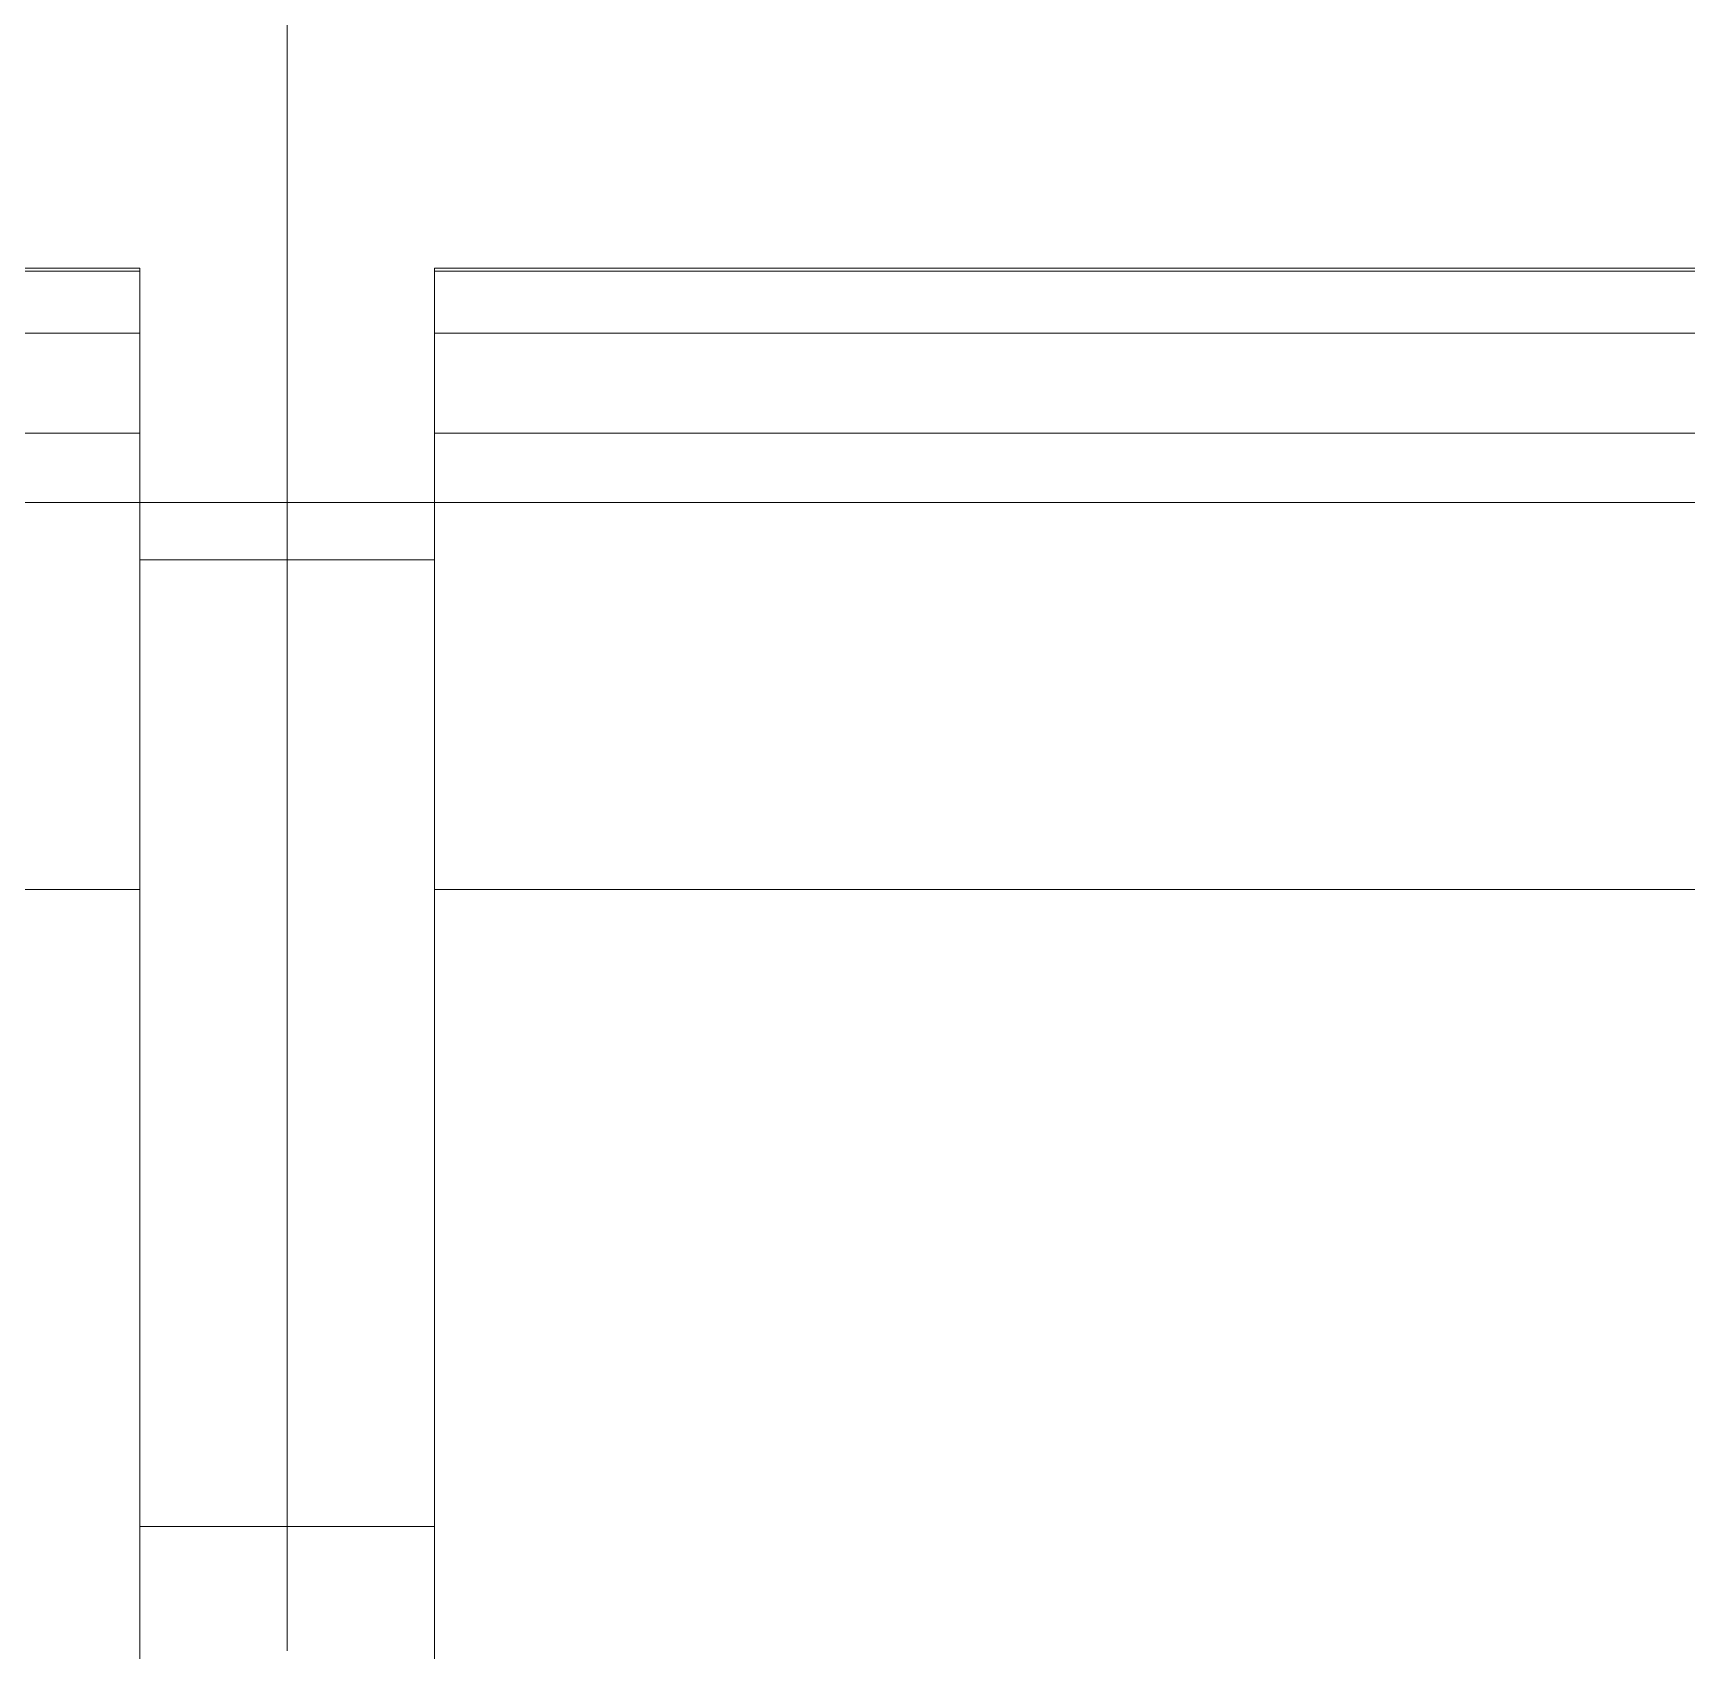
# Model space of a CAD drawing. Header units: millimetres. Extents: x -46169 to 237885, y -84465 to 18123.
# Drawn here: x 166984.9 to 167259.9, y -80473.6 to -80204.5 of the extents above; entities that cross this region are included whole.
import ezdxf

# ---------------------------------------------------------------- set-up
doc = ezdxf.new("R2010")
doc.units = ezdxf.units.MM
doc.header["$MEASUREMENT"] = 0
doc.linetypes.add('Wipeout_Contour', pattern=[1000, 0, -1000])
doc.layers.add('0_Pen_No__85', color=8, linetype='Continuous', lineweight=20)
doc.layers.add('New_A-35-M_FFE_Fixed_Pen_No__1', color=7, linetype='Continuous', lineweight=13)
doc.layers.add('New_A-25-M_Wall_Ext', color=7, linetype='Continuous')
doc.layers.add('New_A-35-M_FFE_Fixed', color=7, linetype='Continuous')

# ---------------------------------------------------------------- blocks, each defined once
blk = doc.blocks.new('Section Elem_129_3', base_point=(129666.67, -84332.61))
at = {"color": 254, "linetype": 'Wipeout_Contour', "lineweight": 0, "ltscale": 1106588.035641865}
blk.add_wipeout([(164585.24, -80282.61), (165097.11, -80282.61), (165097.11, -79726.43), (169696.71, -79726.43), (169696.71, -78182.61), (164585.24, -78182.61)], dxfattribs=at).dxf.layer = 'New_A-25-M_Wall_Ext'
blk = doc.blocks.new('Section Elem_151_3', base_point=(129666.67, -84332.61))
at = {"color": 254, "linetype": 'Wipeout_Contour', "lineweight": 0, "ltscale": 740220.034159}
blk.add_wipeout([(166501.61, -80243.61), (166501.61, -80244.13), (167002.61, -80244.13), (167002.61, -80243.61)], dxfattribs=at).dxf.layer = 'New_A-35-M_FFE_Fixed'
at = {"color": 254, "linetype": 'Wipeout_Contour', "lineweight": 0, "ltscale": 740239.230047}
blk.add_wipeout([(166501.61, -80254.45), (166501.61, -80255.42), (167002.61, -80255.42), (167002.61, -80254.45)], dxfattribs=at).dxf.layer = 'New_A-35-M_FFE_Fixed'
at = {"color": 254, "linetype": 'Wipeout_Contour', "lineweight": 0, "ltscale": 740244.051575}
blk.add_wipeout([(166501.61, -80256.82), (166501.61, -80258.61), (167002.61, -80258.61), (167002.61, -80256.82)], dxfattribs=at).dxf.layer = 'New_A-35-M_FFE_Fixed'
at = {"color": 254, "linetype": 'Wipeout_Contour', "lineweight": 0, "ltscale": 740260.236755}
blk.add_wipeout([(166501.61, -80265.7), (166501.61, -80268.38), (167002.61, -80268.38), (167002.61, -80265.7)], dxfattribs=at).dxf.layer = 'New_A-35-M_FFE_Fixed'
at = {"color": 254, "linetype": 'Wipeout_Contour', "lineweight": 0, "ltscale": 740534.795224}
blk.add_wipeout([(166501.61, -80346.96), (166501.61, -80503.33), (167002.61, -80503.33), (167002.61, -80346.96)], dxfattribs=at).dxf.layer = 'New_A-35-M_FFE_Fixed'
at = {"color": 254, "linetype": 'Wipeout_Contour', "lineweight": 0, "ltscale": 740241.281573}
blk.add_wipeout([(166501.61, -80255.42), (166501.61, -80256.82), (167002.61, -80256.82), (167002.61, -80255.42)], dxfattribs=at).dxf.layer = 'New_A-35-M_FFE_Fixed'
at = {"color": 254, "linetype": 'Wipeout_Contour', "lineweight": 0, "ltscale": 740247.450291}
blk.add_wipeout([(166501.61, -80258.61), (166501.61, -80260.74), (167002.61, -80260.74), (167002.61, -80258.61)], dxfattribs=at).dxf.layer = 'New_A-35-M_FFE_Fixed'
at = {"color": 254, "linetype": 'Wipeout_Contour', "lineweight": 0, "ltscale": 740333.08533}
blk.add_wipeout([(166501.61, -80271.08), (166501.61, -80346.96), (167002.61, -80346.96), (167002.61, -80271.08)], dxfattribs=at).dxf.layer = 'New_A-35-M_FFE_Fixed'
at = {"color": 254, "linetype": 'Wipeout_Contour', "lineweight": 0, "ltscale": 741370.603443}
blk.add_wipeout([(167002.61, -80371.46), (167027.11, -80371.46), (167027.11, -80351.09), (167002.61, -80351.09)], dxfattribs=at).dxf.layer = 'New_A-35-M_FFE_Fixed'
at = {"color": 254, "linetype": 'Wipeout_Contour', "lineweight": 0, "ltscale": 741441.613663}
blk.add_wipeout([(167002.61, -80412.46), (167027.11, -80412.46), (167027.11, -80391.97), (167002.61, -80391.97)], dxfattribs=at).dxf.layer = 'New_A-35-M_FFE_Fixed'
at = {"color": 254, "linetype": 'Wipeout_Contour', "lineweight": 0, "ltscale": 741559.442894}
blk.add_wipeout([(167002.61, -80473.58), (167027.11, -80473.58), (167027.11, -80466.62), (167002.61, -80466.62)], dxfattribs=at).dxf.layer = 'New_A-35-M_FFE_Fixed'
at = {"color": 254, "linetype": 'Wipeout_Contour', "lineweight": 0, "ltscale": 740229.440574}
blk.add_wipeout([(167002.61, -80244.13), (166501.61, -80244.13), (166501.61, -80254.45), (167002.61, -80254.45)], dxfattribs=at).dxf.layer = 'New_A-35-M_FFE_Fixed'
at = {"color": 254, "linetype": 'Wipeout_Contour', "lineweight": 0, "ltscale": 740251.367505}
blk.add_wipeout([(166501.61, -80260.74), (166501.61, -80263.13), (167002.61, -80263.13), (167002.61, -80260.74)], dxfattribs=at).dxf.layer = 'New_A-35-M_FFE_Fixed'
at = {"color": 254, "linetype": 'Wipeout_Contour', "lineweight": 0, "ltscale": 740264.901291}
blk.add_wipeout([(166501.61, -80268.38), (166501.61, -80271.08), (167002.61, -80271.08), (167002.61, -80268.38)], dxfattribs=at).dxf.layer = 'New_A-35-M_FFE_Fixed'
at = {"color": 254, "linetype": 'Wipeout_Contour', "lineweight": 0, "ltscale": 741267.299434}
blk.add_wipeout([(167027.11, -80292.11), (167002.61, -80292.11), (167002.61, -80311.28), (167027.11, -80311.28)], dxfattribs=at).dxf.layer = 'New_A-35-M_FFE_Fixed'
at = {"color": 254, "linetype": 'Wipeout_Contour', "lineweight": 0, "ltscale": 741406.052284}
blk.add_wipeout([(167002.61, -80391.97), (167027.11, -80391.97), (167027.11, -80371.46), (167002.61, -80371.46)], dxfattribs=at).dxf.layer = 'New_A-35-M_FFE_Fixed'
at = {"color": 254, "linetype": 'Wipeout_Contour', "lineweight": 0, "ltscale": 741547.405257}
blk.add_wipeout([(167002.61, -80466.62), (167027.11, -80466.62), (167027.11, -80459.71), (167002.61, -80459.71)], dxfattribs=at).dxf.layer = 'New_A-35-M_FFE_Fixed'
at = {"color": 254, "linetype": 'Wipeout_Contour', "lineweight": 0, "ltscale": 740255.676218}
blk.add_wipeout([(166501.61, -80263.13), (166501.61, -80265.7), (167002.61, -80265.7), (167002.61, -80263.13)], dxfattribs=at).dxf.layer = 'New_A-35-M_FFE_Fixed'
at = {"color": 254, "linetype": 'Wipeout_Contour', "lineweight": 0, "ltscale": 741300.993409}
blk.add_wipeout([(167002.61, -80330.99), (167027.11, -80330.99), (167027.11, -80311.28), (167002.61, -80311.28)], dxfattribs=at).dxf.layer = 'New_A-35-M_FFE_Fixed'
at = {"color": 254, "linetype": 'Wipeout_Contour', "lineweight": 0, "ltscale": 741535.47068}
blk.add_wipeout([(167002.61, -80459.71), (167027.11, -80459.71), (167027.11, -80452.87), (167002.61, -80452.87)], dxfattribs=at).dxf.layer = 'New_A-35-M_FFE_Fixed'
at = {"color": 254, "linetype": 'Wipeout_Contour', "lineweight": 0, "ltscale": 741189.173418}
blk.add_wipeout([(167002.61, -80249.35), (167002.61, -80263.87), (167027.11, -80263.87), (167027.11, -80249.35)], dxfattribs=at).dxf.layer = 'New_A-35-M_FFE_Fixed'
at = {"color": 254, "linetype": 'Wipeout_Contour', "lineweight": 0, "ltscale": 926661.485281}
blk.add_wipeout([(167027.11, -80330.99), (167002.61, -80330.99), (167002.61, -80346.96), (167002.61, -80351.09), (167027.11, -80351.09)], dxfattribs=at).dxf.layer = 'New_A-35-M_FFE_Fixed'
at = {"color": 254, "linetype": 'Wipeout_Contour', "lineweight": 0, "ltscale": 741512.118382}
blk.add_wipeout([(167002.61, -80452.87), (167027.11, -80452.87), (167027.11, -80432.81), (167002.61, -80432.81)], dxfattribs=at).dxf.layer = 'New_A-35-M_FFE_Fixed'
at = {"layer": 'New_A-35-M_FFE_Fixed_Pen_No__1', "linetype": 'Continuous'}
for p, q in [((167002.61, -80254.45), (166501.61, -80254.45)), ((167002.61, -80255.42), (167002.61, -80254.45)), ((167002.61, -80256.82), (167002.61, -80255.42)), ((167002.61, -80258.61), (167002.61, -80256.82)), ((167002.61, -80260.74), (167002.61, -80258.61)), ((167002.61, -80346.96), (166501.61, -80346.96)), ((167027.11, -80452.87), (167002.61, -80452.87))]:
    blk.add_line(p, q, dxfattribs=at)
at = {"color": 254, "linetype": 'Wipeout_Contour', "lineweight": 0, "ltscale": 1480441.879489399}
blk.add_wipeout([(166477.11, -80234.61), (166477.11, -80249.35), (166501.61, -80249.35), (166501.61, -80243.61), (167002.61, -80243.61), (167002.61, -80249.35), (167027.11, -80249.35), (167027.11, -80234.61)], dxfattribs=at).dxf.layer = 'New_A-35-M_FFE_Fixed'
at = {"color": 254, "linetype": 'Wipeout_Contour', "lineweight": 0, "ltscale": 1111796.305863207}
blk.add_wipeout([(167002.61, -80265.7), (167002.61, -80268.38), (167002.61, -80278.13), (167027.11, -80278.13), (167027.11, -80263.87), (167002.61, -80263.87)], dxfattribs=at).dxf.layer = 'New_A-35-M_FFE_Fixed'
at = {"color": 254, "linetype": 'Wipeout_Contour', "lineweight": 0, "ltscale": 741477.048486}
blk.add_wipeout([(167002.61, -80432.81), (167027.11, -80432.81), (167027.11, -80412.46), (167002.61, -80412.46)], dxfattribs=at).dxf.layer = 'New_A-35-M_FFE_Fixed'
at = {"layer": 'New_A-35-M_FFE_Fixed_Pen_No__1', "linetype": 'Continuous'}
for p, q in [((167002.61, -80243.61), (166501.61, -80243.61)), ((167002.61, -80244.13), (166501.61, -80244.13)), ((167002.61, -80244.13), (167002.61, -80243.61)), ((167002.61, -80254.45), (167002.61, -80244.13)), ((167002.61, -80263.13), (167002.61, -80260.74)), ((167002.61, -80265.7), (167002.61, -80263.13)), ((167002.61, -80268.38), (167002.61, -80265.7)), ((167002.61, -80271.08), (167002.61, -80268.38)), ((167002.61, -80271.08), (166501.61, -80271.08)), ((167002.61, -80503.33), (167002.61, -80346.96))]:
    blk.add_line(p, q, dxfattribs=at)
at = {"color": 254, "linetype": 'Wipeout_Contour', "lineweight": 0, "ltscale": 740191.039843}
blk.add_wipeout([(166477.11, -80234.61), (167027.11, -80234.61), (167027.11, -80219.66), (166477.11, -80219.66)], dxfattribs=at).dxf.layer = 'New_A-35-M_FFE_Fixed'
at = {"color": 254, "linetype": 'Wipeout_Contour', "lineweight": 0, "ltscale": 926538.178204}
blk.add_wipeout([(167002.61, -80292.11), (167027.11, -80292.11), (167027.11, -80278.13), (167002.61, -80278.13), (167002.61, -80286.31)], dxfattribs=at).dxf.layer = 'New_A-35-M_FFE_Fixed'
at = {"layer": 'New_A-35-M_FFE_Fixed_Pen_No__1', "linetype": 'Continuous'}
for p, q in [((167002.61, -80346.96), (167002.61, -80271.08)), ((167027.11, -80292.11), (167002.61, -80292.11))]:
    blk.add_line(p, q, dxfattribs=at)
at = {"color": 254, "linetype": 'Wipeout_Contour', "lineweight": 0, "ltscale": 740164.968728}
blk.add_wipeout([(166477.11, -80219.66), (167027.11, -80219.66), (167027.11, -80204.54), (166477.11, -80204.54)], dxfattribs=at).dxf.layer = 'New_A-35-M_FFE_Fixed'
blk = doc.blocks.new('Section Elem_152_3', base_point=(129666.67, -84332.61))
at = {"color": 254, "linetype": 'Wipeout_Contour', "lineweight": 0, "ltscale": 742121.859622}
blk.add_wipeout([(167027.11, -80189.27), (167027.11, -80204.54), (167577.11, -80204.54), (167577.11, -80189.27)], dxfattribs=at).dxf.layer = 'New_A-35-M_FFE_Fixed'
at = {"color": 254, "linetype": 'Wipeout_Contour', "lineweight": 0, "ltscale": 742203.054933}
blk.add_wipeout([(167552.61, -80243.61), (167051.61, -80243.61), (167051.61, -80244.13), (167552.61, -80244.13)], dxfattribs=at).dxf.layer = 'New_A-35-M_FFE_Fixed'
at = {"color": 254, "linetype": 'Wipeout_Contour', "lineweight": 0, "ltscale": 742222.199497}
blk.add_wipeout([(167552.61, -80254.45), (167051.61, -80254.45), (167051.61, -80255.42), (167552.61, -80255.42)], dxfattribs=at).dxf.layer = 'New_A-35-M_FFE_Fixed'
at = {"color": 254, "linetype": 'Wipeout_Contour', "lineweight": 0, "ltscale": 742227.008184}
blk.add_wipeout([(167552.61, -80256.82), (167051.61, -80256.82), (167051.61, -80258.61), (167552.61, -80258.61)], dxfattribs=at).dxf.layer = 'New_A-35-M_FFE_Fixed'
at = {"color": 254, "linetype": 'Wipeout_Contour', "lineweight": 0, "ltscale": 742243.150121}
blk.add_wipeout([(167552.61, -80265.7), (167051.61, -80265.7), (167051.61, -80268.38), (167552.61, -80268.38)], dxfattribs=at).dxf.layer = 'New_A-35-M_FFE_Fixed'
at = {"color": 254, "linetype": 'Wipeout_Contour', "lineweight": 0, "ltscale": 1113843.632746182}
blk.add_wipeout([(167552.61, -80346.96), (167051.61, -80346.96), (167051.61, -80503.33), (167081.61, -80503.33), (167522.61, -80503.33), (167552.61, -80503.33)], dxfattribs=at).dxf.layer = 'New_A-35-M_FFE_Fixed'
at = {"color": 254, "linetype": 'Wipeout_Contour', "lineweight": 0, "ltscale": 742224.245565}
blk.add_wipeout([(167552.61, -80255.42), (167051.61, -80255.42), (167051.61, -80256.82), (167552.61, -80256.82)], dxfattribs=at).dxf.layer = 'New_A-35-M_FFE_Fixed'
at = {"color": 254, "linetype": 'Wipeout_Contour', "lineweight": 0, "ltscale": 742230.397804}
blk.add_wipeout([(167552.61, -80258.61), (167051.61, -80258.61), (167051.61, -80260.74), (167552.61, -80260.74)], dxfattribs=at).dxf.layer = 'New_A-35-M_FFE_Fixed'
at = {"color": 254, "linetype": 'Wipeout_Contour', "lineweight": 0, "ltscale": 742315.804109}
blk.add_wipeout([(167051.61, -80271.08), (167051.61, -80346.96), (167552.61, -80346.96), (167552.61, -80271.08)], dxfattribs=at).dxf.layer = 'New_A-35-M_FFE_Fixed'
at = {"color": 254, "linetype": 'Wipeout_Contour', "lineweight": 0, "ltscale": 741458.913602}
blk.add_wipeout([(167027.11, -80351.09), (167027.11, -80371.46), (167051.61, -80371.46), (167051.61, -80351.09)], dxfattribs=at).dxf.layer = 'New_A-35-M_FFE_Fixed'
at = {"color": 254, "linetype": 'Wipeout_Contour', "lineweight": 0, "ltscale": 741529.915352}
blk.add_wipeout([(167027.11, -80391.97), (167027.11, -80412.46), (167051.61, -80412.46), (167051.61, -80391.97)], dxfattribs=at).dxf.layer = 'New_A-35-M_FFE_Fixed'
at = {"color": 254, "linetype": 'Wipeout_Contour', "lineweight": 0, "ltscale": 741647.730554}
blk.add_wipeout([(167027.11, -80466.62), (167027.11, -80473.58), (167051.61, -80473.58), (167051.61, -80466.62)], dxfattribs=at).dxf.layer = 'New_A-35-M_FFE_Fixed'
at = {"color": 254, "linetype": 'Wipeout_Contour', "lineweight": 0, "ltscale": 742212.436188}
blk.add_wipeout([(167051.61, -80244.13), (167051.61, -80254.45), (167552.61, -80254.45), (167552.61, -80244.13)], dxfattribs=at).dxf.layer = 'New_A-35-M_FFE_Fixed'
at = {"color": 254, "linetype": 'Wipeout_Contour', "lineweight": 0, "ltscale": 742234.304549}
blk.add_wipeout([(167051.61, -80260.74), (167051.61, -80263.13), (167552.61, -80263.13), (167552.61, -80260.74)], dxfattribs=at).dxf.layer = 'New_A-35-M_FFE_Fixed'
at = {"color": 254, "linetype": 'Wipeout_Contour', "lineweight": 0, "ltscale": 742247.802163}
blk.add_wipeout([(167552.61, -80268.38), (167051.61, -80268.38), (167051.61, -80271.08), (167552.61, -80271.08)], dxfattribs=at).dxf.layer = 'New_A-35-M_FFE_Fixed'
at = {"color": 254, "linetype": 'Wipeout_Contour', "lineweight": 0, "ltscale": 741355.621905}
blk.add_wipeout([(167027.11, -80311.28), (167051.61, -80311.28), (167051.61, -80292.11), (167027.11, -80292.11)], dxfattribs=at).dxf.layer = 'New_A-35-M_FFE_Fixed'
at = {"color": 254, "linetype": 'Wipeout_Contour', "lineweight": 0, "ltscale": 741494.358221}
blk.add_wipeout([(167027.11, -80371.46), (167027.11, -80391.97), (167051.61, -80391.97), (167051.61, -80371.46)], dxfattribs=at).dxf.layer = 'New_A-35-M_FFE_Fixed'
at = {"color": 254, "linetype": 'Wipeout_Contour', "lineweight": 0, "ltscale": 741635.694361}
blk.add_wipeout([(167027.11, -80459.71), (167027.11, -80466.62), (167051.61, -80466.62), (167051.61, -80459.71)], dxfattribs=at).dxf.layer = 'New_A-35-M_FFE_Fixed'
at = {"layer": 'New_A-35-M_FFE_Fixed_Pen_No__1', "linetype": 'Continuous'}
for p, q in [((167027.11, -80391.97), (167027.11, -80371.46)), ((167027.11, -80473.58), (167027.11, -80466.62))]:
    blk.add_line(p, q, dxfattribs=at)
at = {"color": 254, "linetype": 'Wipeout_Contour', "lineweight": 0, "ltscale": 742238.601758}
blk.add_wipeout([(167552.61, -80263.13), (167051.61, -80263.13), (167051.61, -80265.7), (167552.61, -80265.7)], dxfattribs=at).dxf.layer = 'New_A-35-M_FFE_Fixed'
at = {"color": 254, "linetype": 'Wipeout_Contour', "lineweight": 0, "ltscale": 741389.311867}
blk.add_wipeout([(167027.11, -80311.28), (167027.11, -80330.99), (167051.61, -80330.99), (167051.61, -80311.28)], dxfattribs=at).dxf.layer = 'New_A-35-M_FFE_Fixed'
at = {"color": 254, "linetype": 'Wipeout_Contour', "lineweight": 0, "ltscale": 741623.761222}
blk.add_wipeout([(167027.11, -80452.87), (167027.11, -80459.71), (167051.61, -80459.71), (167051.61, -80452.87)], dxfattribs=at).dxf.layer = 'New_A-35-M_FFE_Fixed'
at = {"layer": 'New_A-35-M_FFE_Fixed_Pen_No__1', "linetype": 'Continuous'}
blk.add_line((167027.11, -80466.62), (167027.11, -80459.71), dxfattribs=at)
at = {"color": 254, "linetype": 'Wipeout_Contour', "lineweight": 0, "ltscale": 741277.505171}
blk.add_wipeout([(167027.11, -80249.35), (167027.11, -80263.87), (167051.61, -80263.87), (167051.61, -80249.35)], dxfattribs=at).dxf.layer = 'New_A-35-M_FFE_Fixed'
at = {"color": 254, "linetype": 'Wipeout_Contour', "lineweight": 0, "ltscale": 926793.055069}
blk.add_wipeout([(167051.61, -80330.99), (167027.11, -80330.99), (167027.11, -80351.09), (167051.61, -80351.09), (167051.61, -80346.96)], dxfattribs=at).dxf.layer = 'New_A-35-M_FFE_Fixed'
at = {"color": 254, "linetype": 'Wipeout_Contour', "lineweight": 0, "ltscale": 741600.411728}
blk.add_wipeout([(167027.11, -80432.81), (167027.11, -80452.87), (167051.61, -80452.87), (167051.61, -80432.81)], dxfattribs=at).dxf.layer = 'New_A-35-M_FFE_Fixed'
at = {"layer": 'New_A-35-M_FFE_Fixed_Pen_No__1', "linetype": 'Continuous'}
for p, q in [((167051.61, -80254.45), (167552.61, -80254.45)), ((167051.61, -80255.42), (167051.61, -80254.45)), ((167051.61, -80256.82), (167051.61, -80255.42)), ((167051.61, -80258.61), (167051.61, -80256.82)), ((167051.61, -80260.74), (167051.61, -80258.61)), ((167027.11, -80330.99), (167027.11, -80311.28)), ((167027.11, -80351.09), (167027.11, -80330.99)), ((167051.61, -80346.96), (167552.61, -80346.96)), ((167027.11, -80371.46), (167027.11, -80351.09)), ((167027.11, -80459.71), (167027.11, -80452.87)), ((167027.11, -80452.87), (167051.61, -80452.87))]:
    blk.add_line(p, q, dxfattribs=at)
at = {"color": 254, "linetype": 'Wipeout_Contour', "lineweight": 0, "ltscale": 1855509.794830537}
blk.add_wipeout([(167027.11, -80234.61), (167027.11, -80249.35), (167051.61, -80249.35), (167051.61, -80244.13), (167051.61, -80243.61), (167552.61, -80243.61), (167552.61, -80244.13), (167552.61, -80249.35), (167577.11, -80249.35), (167577.11, -80234.61)], dxfattribs=at).dxf.layer = 'New_A-35-M_FFE_Fixed'
at = {"color": 254, "linetype": 'Wipeout_Contour', "lineweight": 0, "ltscale": 926636.175693}
blk.add_wipeout([(167051.61, -80263.87), (167027.11, -80263.87), (167027.11, -80278.13), (167051.61, -80278.13), (167051.61, -80265.7)], dxfattribs=at).dxf.layer = 'New_A-35-M_FFE_Fixed'
at = {"color": 254, "linetype": 'Wipeout_Contour', "lineweight": 0, "ltscale": 741565.345961}
blk.add_wipeout([(167027.11, -80432.81), (167051.61, -80432.81), (167051.61, -80412.46), (167027.11, -80412.46)], dxfattribs=at).dxf.layer = 'New_A-35-M_FFE_Fixed'
at = {"layer": 'New_A-35-M_FFE_Fixed_Pen_No__1', "linetype": 'Continuous'}
for p, q in [((167051.61, -80243.61), (167552.61, -80243.61)), ((167051.61, -80244.13), (167051.61, -80243.61)), ((167051.61, -80244.13), (167552.61, -80244.13)), ((167051.61, -80254.45), (167051.61, -80244.13)), ((167027.11, -80263.87), (167027.11, -80249.35)), ((167051.61, -80263.13), (167051.61, -80260.74)), ((167051.61, -80265.7), (167051.61, -80263.13)), ((167051.61, -80268.38), (167051.61, -80265.7)), ((167051.61, -80271.08), (167051.61, -80268.38)), ((167051.61, -80271.08), (167552.61, -80271.08)), ((167051.61, -80503.33), (167051.61, -80346.96)), ((167027.11, -80412.46), (167027.11, -80391.97)), ((167027.11, -80432.81), (167027.11, -80412.46)), ((167027.11, -80452.87), (167027.11, -80432.81))]:
    blk.add_line(p, q, dxfattribs=at)
at = {"color": 254, "linetype": 'Wipeout_Contour', "lineweight": 0, "ltscale": 742174.137915}
blk.add_wipeout([(167577.11, -80234.61), (167577.11, -80219.66), (167027.11, -80219.66), (167027.11, -80234.61)], dxfattribs=at).dxf.layer = 'New_A-35-M_FFE_Fixed'
at = {"color": 254, "linetype": 'Wipeout_Contour', "lineweight": 0, "ltscale": 926669.765713}
blk.add_wipeout([(167027.11, -80292.11), (167051.61, -80292.11), (167051.61, -80286.31), (167051.61, -80278.13), (167027.11, -80278.13)], dxfattribs=at).dxf.layer = 'New_A-35-M_FFE_Fixed'
at = {"layer": 'New_A-35-M_FFE_Fixed_Pen_No__1', "linetype": 'Continuous'}
for p, q in [((167027.11, -80249.35), (167027.11, -80234.61)), ((167027.11, -80278.13), (167027.11, -80263.87)), ((167051.61, -80346.96), (167051.61, -80271.08)), ((167027.11, -80292.11), (167027.11, -80278.13)), ((167027.11, -80311.28), (167027.11, -80292.11)), ((167027.11, -80292.11), (167051.61, -80292.11))]:
    blk.add_line(p, q, dxfattribs=at)
at = {"color": 254, "linetype": 'Wipeout_Contour', "lineweight": 0, "ltscale": 742148.136462}
blk.add_wipeout([(167027.11, -80219.66), (167577.11, -80219.66), (167577.11, -80204.54), (167027.11, -80204.54)], dxfattribs=at).dxf.layer = 'New_A-35-M_FFE_Fixed'
at = {"layer": 'New_A-35-M_FFE_Fixed_Pen_No__1', "linetype": 'Continuous'}
for p, q in [((167027.11, -80204.54), (167027.11, -80189.27)), ((167027.11, -80219.66), (167027.11, -80204.54)), ((167027.11, -80234.61), (167027.11, -80219.66))]:
    blk.add_line(p, q, dxfattribs=at)
blk = doc.blocks.new('I-06 Lecture Theatre Elevation_STORY_MARKER', base_point=(129666.67, -84332.61))
at = {"layer": '0_Pen_No__85', "linetype": 'Continuous'}
blk.add_line((164194, -80282.61), (177009.41, -80282.61), dxfattribs=at)

msp = doc.modelspace()

# ---------------------------------------------------------------- block references
at = {"layer": 'New_A-25-M_Wall_Ext'}
msp.add_blockref('Section Elem_129_3', (129666.67, -84332.61), dxfattribs=at)

# ---------------------------------------------------------------- next in the draw order: block references
at = {"layer": 'New_A-35-M_FFE_Fixed'}
msp.add_blockref('Section Elem_151_3', (129666.67, -84332.61), dxfattribs=at)

# ---------------------------------------------------------------- next in the draw order: block references
msp.add_blockref('Section Elem_152_3', (129666.67, -84332.61), dxfattribs=at)

# ---------------------------------------------------------------- next in the draw order: block references
at = {"linetype": 'Continuous', "lineweight": 0}
msp.add_blockref('I-06 Lecture Theatre Elevation_STORY_MARKER', (129666.67, -84332.61), dxfattribs=at)

doc.saveas('drawing.dxf')
